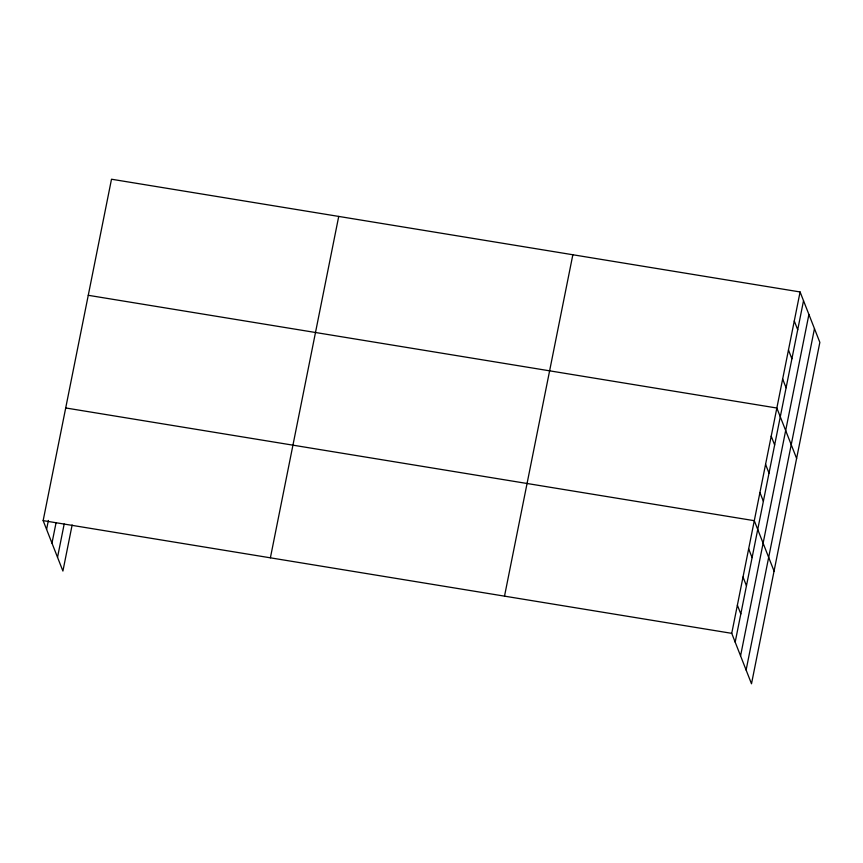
<?xml version="1.0" encoding="UTF-8"?>
<svg xmlns="http://www.w3.org/2000/svg" width="863" height="863" viewBox="0 0 863 863"><rect width="100%" height="100%" fill="white"/><g stroke="black" fill="none" stroke-linecap="round" stroke-linejoin="round"><path stroke-width="1.29" d="M72.136 524.963L62.913 571.047L43.15 520.626L111.5 179.224L800.087 291.953L819.85 342.374L751.5 683.776L731.738 633.345L800.087 291.953M46.58 529.397L48.382 520.432M51.974 543.14L56.073 522.654M57.53 557.304L64.186 524.014M270.389 557.822L338.728 216.419M504.51 596.15L572.849 254.747M735.179 642.115L803.529 300.712M740.562 655.869L808.911 314.466M746.117 670.033L814.467 328.63M88.263 295.297L776.851 408.026L796.614 458.447M65.707 407.962L754.294 520.691L774.057 571.112M43.15 520.626L731.738 633.345M794.284 320.971L797.714 329.731M788.469 349.99L791.9 358.749M782.655 379.008L786.096 387.778M771.209 436.193L774.65 444.963M765.567 464.359L769.009 473.118M759.936 492.525L763.367 501.284M748.653 548.857L752.094 557.617M743.021 577.023L746.452 585.783M737.38 605.179L740.81 613.949"/></g></svg>
